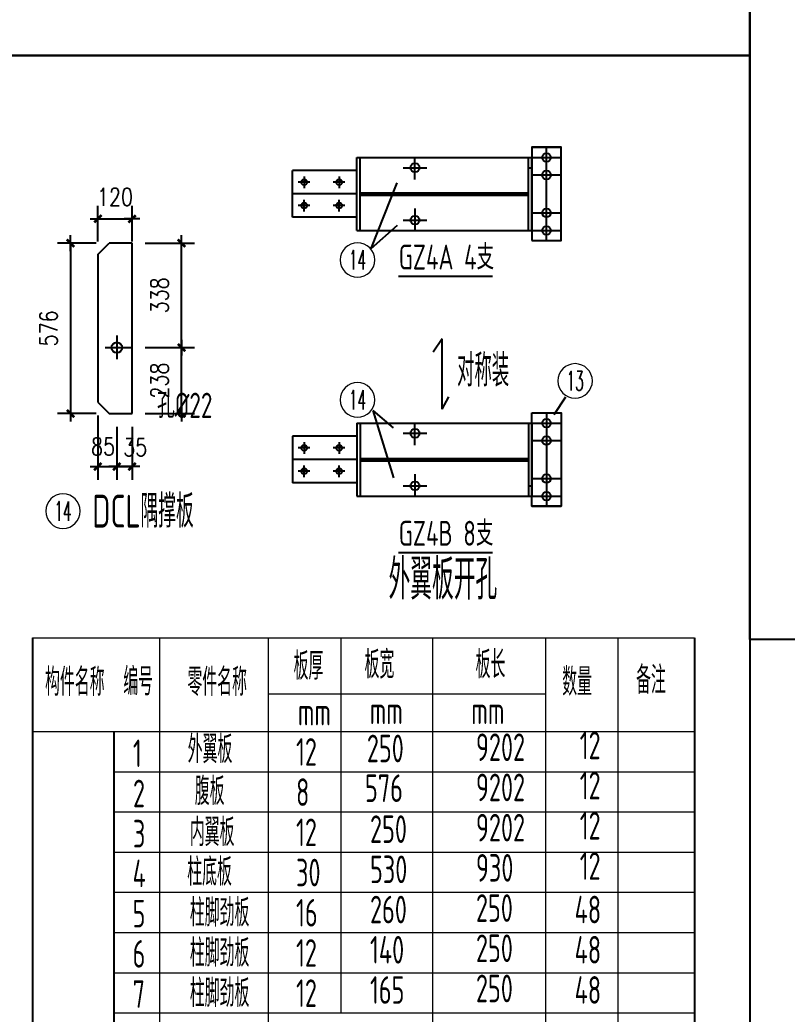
# Model space of a CAD drawing. Header units: millimetres. Extents: x 2451220 to 4527627, y -5186613 to -1639140.
# Drawn here: x 2494973 to 2500226, y -1743738 to -1736927 of the extents above; entities that cross this region are included whole.
import ezdxf
from ezdxf.enums import TextEntityAlignment as Align

# ---------------------------------------------------------------- set-up
doc = ezdxf.new("R2010")
doc.units = ezdxf.units.MM
doc.header["$LTSCALE"] = 1000
doc.header["$PDMODE"] = 34
doc.layers.add('钢架', color=7, linetype='Continuous', lineweight=25)
doc.styles.add('COMPLEX', font='COMPLEX')
doc.styles.add('DIM_FONT', font='simplex.shx', dxfattribs={"width": 0.8, "bigfont": 'hztxt.shx'})
doc.styles.add('hz', font='gbenor.shx', dxfattribs={"width": 0.75, "height": 100, "bigfont": 'gbcbig.shx'})
doc.styles.add('TSSD_Label', font='Tssdeng.shx', dxfattribs={"width": 0.7, "bigfont": 'hztxt.shx'})
doc.dimstyles.new('WGH(2)', dxfattribs={"dimscale": 1.2, "dimtxt": 100, "dimasz": 0.5, "dimexe": 75, "dimexo": 75, "dimgap": 75, "dimtad": 1, "dimdec": 0, "dimlfac": 0.5, "dimzin": 0, "dimdsep": 46, "dimtxsty": 'DIM_FONT', "dimblk1": '_DIMX', "dimblk2": '_DIMX', "dimsah": 1, "dimcen": 0.09, "dimclrd": 3, "dimclre": 3, "dimclrt": 7, "dimadec": 0, "dimazin": 0, "dimtfac": 1, "dimtdec": 0, "dimtix": 1, "dimtmove": 2, "dimatfit": 3, "dimldrblk": '_DIMX', "dimfxl": 1, "dimtolj": 1, "dimtzin": 0, "dimarcsym": 0})

# ---------------------------------------------------------------- blocks, each defined once
blk = doc.blocks.new('_DIMX')
blk.add_line((-150, 0), (150, 0))
at = {"const_width": 50}
blk.add_lwpolyline([(-70, -70), (70, 70)], dxfattribs=at)
blk = doc.blocks.new('*D427')
at = {"color": 3, "lineweight": -2}
for p, q in [((2495494.8, -1738456.4), (2495229.2, -1738456.4)), ((2495319.2, -1738456.8), (2495319.2, -1739623.5)), ((2495494.8, -1739623.9), (2495229.2, -1739623.9))]:
    blk.add_line(p, q, dxfattribs=at)
at = {"layer": 'Defpoints', "color": 0}
for p in [(2495584.8, -1738456.4), (2495319.2, -1739623.9), (2495584.8, -1739623.9)]:
    blk.add_point(p, dxfattribs=at)
at = {"color": 3, "lineweight": -2, "xscale": 0.36, "yscale": 0.36, "zscale": 0.36}
for p, rotation in [((2495319.2, -1738456.4), 90), ((2495319.2, -1739623.9), 270)]:
    blk.add_blockref('_DIMX', p, dxfattribs=dict(at, rotation=rotation))
at = {"color": 7, "insert": (2495169.2, -1739040.2), "char_height": 120, "attachment_point": 5, "rotation": 90, "style": 'DIM_FONT'}
blk.add_mtext('\\A1;576', dxfattribs=at)
blk = doc.blocks.new('*D2021')
at = {"color": 3, "lineweight": -2}
for p, q in [((2495506.8, -1738444.4), (2495506.8, -1738199.5)), ((2495740.8, -1738444.4), (2495740.8, -1738199.5)), ((2495506.5, -1738289.5), (2495506.1, -1738289.5)), ((2495506.8, -1738289.5), (2495740.8, -1738289.5)), ((2495741.2, -1738289.5), (2495741.6, -1738289.5))]:
    blk.add_line(p, q, dxfattribs=at)
at = {"layer": 'Defpoints', "color": 0}
for p in [(2495740.8, -1738289.5), (2495506.8, -1738534.4), (2495740.8, -1738534.4)]:
    blk.add_point(p, dxfattribs=at)
at = {"color": 3, "lineweight": -2, "xscale": 0.36, "yscale": 0.36, "zscale": 0.36}
blk.add_blockref('_DIMX', (2495506.8, -1738289.5), dxfattribs=at)
at = {"color": 3, "lineweight": -2, "xscale": 0.36, "yscale": 0.36, "zscale": 0.36, "rotation": 180}
blk.add_blockref('_DIMX', (2495740.8, -1738289.5), dxfattribs=at)
at = {"color": 7, "insert": (2495623.8, -1738139.5), "char_height": 120, "attachment_point": 5, "style": 'DIM_FONT'}
blk.add_mtext('\\A1;120', dxfattribs=at)
blk = doc.blocks.new('*D2022')
at = {"color": 3, "lineweight": -2}
for p, q in [((2495506.8, -1739635.9), (2495506.8, -1740076.8)), ((2495636.8, -1739713.9), (2495636.8, -1740076.8)), ((2495506.5, -1739986.8), (2495506.1, -1739986.8)), ((2495506.8, -1739986.8), (2495636.8, -1739986.8)), ((2495637.2, -1739986.8), (2495637.6, -1739986.8))]:
    blk.add_line(p, q, dxfattribs=at)
at = {"layer": 'Defpoints', "color": 0}
for p in [(2495506.8, -1739545.9), (2495636.8, -1739623.9), (2495636.8, -1739986.8)]:
    blk.add_point(p, dxfattribs=at)
at = {"color": 3, "lineweight": -2, "xscale": 0.36, "yscale": 0.36, "zscale": 0.36}
blk.add_blockref('_DIMX', (2495506.8, -1739986.8), dxfattribs=at)
at = {"color": 3, "lineweight": -2, "xscale": 0.36, "yscale": 0.36, "zscale": 0.36, "rotation": 180}
blk.add_blockref('_DIMX', (2495636.8, -1739986.8), dxfattribs=at)
at = {"color": 7, "insert": (2495542.2, -1739849.1), "char_height": 120, "attachment_point": 5, "style": 'DIM_FONT'}
blk.add_mtext('\\A1;85', dxfattribs=at)
blk = doc.blocks.new('*D428')
at = {"color": 3, "lineweight": -2}
for p, q in [((2495636.8, -1739713.9), (2495636.8, -1740076.8)), ((2495740.8, -1739713.9), (2495740.8, -1740076.8)), ((2495636.5, -1739986.8), (2495636.1, -1739986.8)), ((2495636.8, -1739986.8), (2495740.8, -1739986.8)), ((2495741.2, -1739986.8), (2495741.6, -1739986.8))]:
    blk.add_line(p, q, dxfattribs=at)
at = {"layer": 'Defpoints', "color": 0}
for p in [(2495636.8, -1739623.9), (2495740.8, -1739623.9), (2495740.8, -1739986.8)]:
    blk.add_point(p, dxfattribs=at)
at = {"color": 3, "lineweight": -2, "xscale": 0.36, "yscale": 0.36, "zscale": 0.36}
blk.add_blockref('_DIMX', (2495636.8, -1739986.8), dxfattribs=at)
at = {"color": 3, "lineweight": -2, "xscale": 0.36, "yscale": 0.36, "zscale": 0.36, "rotation": 180}
blk.add_blockref('_DIMX', (2495740.8, -1739986.8), dxfattribs=at)
at = {"color": 7, "insert": (2495762.5, -1739854.5), "char_height": 120, "attachment_point": 5, "style": 'DIM_FONT'}
blk.add_mtext('\\A1;35', dxfattribs=at)
blk = doc.blocks.new('*D2023')
at = {"color": 3, "lineweight": -2}
for p, q in [((2495830.8, -1739171.6), (2496169.2, -1739171.6)), ((2496079.2, -1739623.5), (2496079.2, -1739172)), ((2495830.8, -1739623.9), (2496169.2, -1739623.9))]:
    blk.add_line(p, q, dxfattribs=at)
at = {"layer": 'Defpoints', "color": 0}
for p in [(2495740.8, -1739171.6), (2496079.2, -1739171.6), (2495740.8, -1739623.9)]:
    blk.add_point(p, dxfattribs=at)
at = {"color": 3, "lineweight": -2, "xscale": 0.36, "yscale": 0.36, "zscale": 0.36}
for p, rotation in [((2496079.2, -1739171.6), 90), ((2496079.2, -1739623.9), 270)]:
    blk.add_blockref('_DIMX', p, dxfattribs=dict(at, rotation=rotation))
at = {"color": 7, "insert": (2495929.2, -1739397.8), "char_height": 120, "attachment_point": 5, "rotation": 90, "style": 'DIM_FONT'}
blk.add_mtext('\\A1;238', dxfattribs=at)
blk = doc.blocks.new('*D2024')
at = {"color": 3, "lineweight": -2}
for p, q in [((2495830.8, -1738456.4), (2496169.2, -1738456.4)), ((2496079.2, -1739171.2), (2496079.2, -1738456.8)), ((2495830.8, -1739171.6), (2496169.2, -1739171.6))]:
    blk.add_line(p, q, dxfattribs=at)
at = {"layer": 'Defpoints', "color": 0}
for p in [(2495740.8, -1738456.4), (2496079.2, -1738456.4), (2495740.8, -1739171.6)]:
    blk.add_point(p, dxfattribs=at)
at = {"color": 3, "lineweight": -2, "xscale": 0.36, "yscale": 0.36, "zscale": 0.36}
for p, rotation in [((2496079.2, -1738456.4), 90), ((2496079.2, -1739171.6), 270)]:
    blk.add_blockref('_DIMX', p, dxfattribs=dict(at, rotation=rotation))
at = {"color": 7, "insert": (2495929.2, -1738814), "char_height": 120, "attachment_point": 5, "rotation": 90, "style": 'DIM_FONT'}
blk.add_mtext('\\A1;338', dxfattribs=at)
blk = doc.blocks.new('轴线标号')
at = {"lineweight": 13}
blk.add_circle((0, 0), 0.5, dxfattribs=at)
at = {"layer": '钢架', "lineweight": 13, "style": 'COMPLEX', "width": 1.041667}
blk.add_attdef('A', text='', height=0.56, dxfattribs=at).set_placement((-0.25, -0.28), (0.25, -0.28), align=Align.FIT)

msp = doc.modelspace()

# ---------------------------------------------------------------- linework, layer by layer
for p, q in [((2498478.8, -1737799.1), (2498678.8, -1737799.1)), ((2498578.8, -1738439.1), (2498578.8, -1737799.1)), ((2497278.8, -1738369.1), (2497278.8, -1737869.1)), ((2497278.8, -1737869.1), (2498478.8, -1737869.1)), ((2497302.8, -1738369.1), (2497302.8, -1737869.1)), ((2497678.1, -1738019.1), (2497678.1, -1737869.1)), ((2498454.8, -1738369.1), (2498454.8, -1737869.1)), ((2498478.8, -1738369.1), (2498478.8, -1737869.1)), ((2498478.8, -1737869.1), (2498678.8, -1737869.1)), ((2498678.8, -1738369.1), (2498678.8, -1737869.1)), ((2497598.1, -1737939.1), (2497758.1, -1737939.1)), ((2498454.8, -1737939.1), (2498478.8, -1737939.1)), ((2496838.8, -1738279.1), (2496838.8, -1737959.1)), ((2497278.8, -1737959.1), (2496838.8, -1737959.1)), ((2496918.8, -1737999.1), (2496918.8, -1738079.1)), ((2497158.8, -1737999.1), (2497158.8, -1738079.1)), ((2498478.8, -1737989.1), (2498678.8, -1737989.1)), ((2496958.8, -1738039.1), (2496878.8, -1738039.1)), ((2497198.8, -1738039.1), (2497118.8, -1738039.1)), ((2497378.4, -1738493.4), (2497557, -1738042.5)), ((2497278.8, -1738119.1), (2496838.8, -1738119.1)), ((2496918.8, -1738239.1), (2496918.8, -1738159.1)), ((2497158.8, -1738239.1), (2497158.8, -1738159.1)), ((2497302.8, -1738111.1), (2498454.8, -1738111.1)), ((2497302.8, -1738119.1), (2498454.8, -1738119.1)), ((2497302.8, -1738127.1), (2498454.8, -1738127.1)), ((2496958.8, -1738199.1), (2496878.8, -1738199.1)), ((2497198.8, -1738199.1), (2497118.8, -1738199.1)), ((2497678.1, -1738219.1), (2497678.1, -1738369.1)), ((2497278.8, -1738279.1), (2496838.8, -1738279.1)), ((2498478.8, -1738249.1), (2498678.8, -1738249.1)), ((2497378.4, -1738493.4), (2497558.4, -1738333.4)), ((2497598.1, -1738299.1), (2497758.1, -1738299.1)), ((2497278.8, -1738369.1), (2498478.8, -1738369.1)), ((2498478.8, -1738369.1), (2498678.8, -1738369.1)), ((2498478.8, -1738369.1), (2498678.8, -1738369.1)), ((2498478.8, -1738439.1), (2498678.8, -1738439.1)), ((2497564.9, -1738682.6), (2498207.8, -1738682.6)), ((2498708.4, -1739511.7), (2498628.4, -1739631.7)), ((2497388.4, -1739601.7), (2497528.4, -1739721.7)), ((2497388.4, -1739601.7), (2497530.8, -1740063)), ((2498478.8, -1739619), (2498678.8, -1739619)), ((2498578.8, -1739619), (2498578.8, -1740259)), ((2497278.8, -1739689), (2497278.8, -1740189)), ((2497278.8, -1739689), (2498478.8, -1739689)), ((2497302.8, -1739689), (2497302.8, -1740189)), ((2497678.1, -1739839), (2497678.1, -1739689)), ((2498454.8, -1739689), (2498454.8, -1740189)), ((2498478.8, -1739689), (2498478.8, -1740189)), ((2498478.8, -1739689), (2498678.8, -1739689)), ((2498478.8, -1739689), (2498678.8, -1739689)), ((2498678.8, -1739689), (2498678.8, -1740189)), ((2496838.8, -1739779), (2496838.8, -1740099)), ((2497278.8, -1739779), (2496838.8, -1739779)), ((2497598.1, -1739759), (2497758.1, -1739759)), ((2496958.8, -1739859), (2496878.8, -1739859)), ((2496918.8, -1739819), (2496918.8, -1739899)), ((2497198.8, -1739859), (2497118.8, -1739859)), ((2497158.8, -1739819), (2497158.8, -1739899)), ((2498478.8, -1739809), (2498678.8, -1739809)), ((2497302.8, -1739931), (2498454.8, -1739931)), ((2497278.8, -1739939), (2496838.8, -1739939)), ((2496918.8, -1740059), (2496918.8, -1739979)), ((2497158.8, -1740059), (2497158.8, -1739979)), ((2497302.8, -1739939), (2498454.8, -1739939)), ((2497302.8, -1739947), (2498454.8, -1739947)), ((2496958.8, -1740019), (2496878.8, -1740019)), ((2497198.8, -1740019), (2497118.8, -1740019)), ((2497678.1, -1740039), (2497678.1, -1740189)), ((2497278.8, -1740099), (2496838.8, -1740099)), ((2497598.1, -1740119), (2497758.1, -1740119)), ((2498454.8, -1740119), (2498478.8, -1740119)), ((2498478.8, -1740069), (2498678.8, -1740069)), ((2497278.8, -1740189), (2498478.8, -1740189)), ((2498478.8, -1740189), (2498678.8, -1740189)), ((2498478.8, -1740259), (2498678.8, -1740259)), ((2497564.9, -1740575), (2498207.8, -1740575)), ((2499592, -1741160.6), (2499592, -1749208.5))]:
    msp.add_line(p, q)
at = {"color": 0}
for p, q in [((2495506.8, -1738534.4), (2495584.8, -1738456.4)), ((2495740.8, -1738456.4), (2495584.8, -1738456.4)), ((2495740.8, -1739623.9), (2495740.8, -1738456.4)), ((2495506.8, -1738534.4), (2495506.8, -1739545.9)), ((2495636.8, -1739087.8), (2495636.8, -1739250.1)), ((2495555.8, -1739171.6), (2495740.8, -1739171.6)), ((2495506.8, -1739545.9), (2495584.8, -1739623.9)), ((2495584.8, -1739623.9), (2495740.8, -1739623.9))]:
    msp.add_line(p, q, dxfattribs=at)
at = {"color": 1}
for p, q in [((2497865.3, -1739112.3), (2497803.2, -1739203.2)), ((2497865.3, -1739592.5), (2497865.3, -1739112.3)), ((2497865.3, -1739592.5), (2497910.4, -1739508.2)), ((2495058.8, -1741160.6), (2495058.8, -1749208.5)), ((2495617.8, -1749208.5), (2495617.8, -1741801.4))]:
    msp.add_line(p, q, dxfattribs=at)
for points in [[(2499972, -1737171.4), (2483552.7, -1737171.4), (2483552.7, -1724214.5), (2499972, -1724214.5)], [(2499972, -1731840), (2512391.4, -1731840), (2512391.4, -1741172.1), (2499972, -1741172.1)], [(2499972, -1750128.4), (2483552.7, -1750128.4), (2483552.7, -1737171.4), (2499972, -1737171.4)], [(2498478.8, -1738439.1), (2498678.8, -1738439.1), (2498678.8, -1737799.1), (2498478.8, -1737799.1)], [(2498478.8, -1739619), (2498678.8, -1739619), (2498678.8, -1740259), (2498478.8, -1740259)]]:
    msp.add_lwpolyline(points, close=True)
for centre, radius in [((2498578.8, -1737869.1), 30), ((2497678.1, -1737939.1), 30), ((2496918.8, -1738039.1), 20), ((2497158.8, -1738039.1), 20), ((2498578.8, -1737989.1), 30), ((2496918.8, -1738199.1), 20), ((2497158.8, -1738199.1), 20), ((2498578.8, -1738249.1), 30), ((2497678.1, -1738299.1), 30), ((2498578.8, -1738369.1), 30), ((2498578.8, -1739689), 30), ((2497678.1, -1739759), 30), ((2498578.8, -1739809), 30), ((2496918.8, -1739859), 20), ((2497158.8, -1739859), 20), ((2496918.8, -1740019), 20), ((2497158.8, -1740019), 20), ((2498578.8, -1740069), 30), ((2497678.1, -1740119), 30), ((2498578.8, -1740189), 30)]:
    msp.add_circle(centre, radius)
at = {"color": 0}
msp.add_circle((2495636.8, -1739171.6), 36.4, dxfattribs=at)
at = {"layer": '钢架', "lineweight": 13}
for p, q in [((2495058.8, -1741160.6), (2499592, -1741160.6)), ((2495929.8, -1741160.6), (2495929.8, -1748608.6)), ((2496673.4, -1741160.6), (2496673.4, -1746814.6)), ((2497169.3, -1741160.6), (2497169.3, -1743729.7)), ((2497798.8, -1741160.6), (2497798.8, -1747092.6)), ((2498572.8, -1741160.6), (2498572.8, -1748608.6)), ((2499068, -1741160.6), (2499068, -1748608.6)), ((2496673.4, -1741543.9), (2498572.8, -1741543.9)), ((2495058.8, -1741801.4), (2499592, -1741801.4)), ((2495617.8, -1742076.8), (2499592, -1742076.8)), ((2495617.8, -1742352.3), (2499592, -1742352.3)), ((2495617.8, -1742627.7), (2499592, -1742627.7)), ((2495617.8, -1742627.7), (2499592, -1742627.7)), ((2495617.8, -1742903.1), (2499592, -1742903.1)), ((2495617.8, -1743178.5), (2499592, -1743178.5)), ((2495617.8, -1743454), (2499592, -1743454)), ((2495617.8, -1743729.4), (2499592, -1743729.4))]:
    msp.add_line(p, q, dxfattribs=at)

# ---------------------------------------------------------------- block references
ref = msp.add_blockref('轴线标号', (2497284.5, -1738571.5), dxfattribs=dict(xscale=-236.1316046467982, yscale=236.1316046467982, zscale=236.1316046469508))
ref.add_attrib('A', '14', dxfattribs={"layer": '钢架', "lineweight": 13, "height": 132.23, "style": 'COMPLEX', "width": 0.604839}).set_placement((2497225.5, -1738637.6), (2497343.5, -1738637.6), align=Align.FIT)
ref = msp.add_blockref('轴线标号', (2498774.5, -1739399.8), dxfattribs=dict(xscale=-236.1316046467982, yscale=236.1316046467982, zscale=236.1316046469508))
ref.add_attrib('A', '13', dxfattribs={"layer": '钢架', "lineweight": 13, "height": 132.23, "style": 'COMPLEX', "width": 0.646552}).set_placement((2498715.5, -1739465.9), (2498833.5, -1739465.9), align=Align.FIT)
ref = msp.add_blockref('轴线标号', (2497284.5, -1739529.8), dxfattribs=dict(xscale=-236.1316046467982, yscale=236.1316046467982, zscale=236.1316046469508))
ref.add_attrib('A', '14', dxfattribs={"layer": '钢架', "lineweight": 13, "height": 132.23, "style": 'COMPLEX', "width": 0.604839}).set_placement((2497225.5, -1739595.9), (2497343.5, -1739595.9), align=Align.FIT)
ref = msp.add_blockref('轴线标号', (2495267.7, -1740292), dxfattribs=dict(xscale=-236.1316046467982, yscale=236.1316046467982, zscale=236.1316046469508))
ref.add_attrib('A', '14', dxfattribs={"layer": '钢架', "lineweight": 13, "height": 132.23, "style": 'COMPLEX', "width": 0.604839}).set_placement((2495208.7, -1740358.1), (2495326.7, -1740358.1), align=Align.FIT)

# ---------------------------------------------------------------- texts
at = {"color": 0, "style": 'TSSD_Label', "width": 0.7}
for s, p in [('GZ4A 4支', (2497566.6, -1738636.9)), ('GZ4B 8支', (2497566.6, -1740529.3))]:
    msp.add_text(s, height=170.7, dxfattribs=at).set_placement(p)
msp.add_text('孔%%C22', height=173.11, dxfattribs=at).set_placement((2496291.1, -1739705.6), align=Align.BOTTOM_RIGHT)
at = {"layer": '钢架', "lineweight": 13, "style": 'hz'}
for s, insert, char_height, width, attachment_point in [('对称装', (2497966.4, -1739439.6), 220.32, 902.923, 7), ('  DCL隅撑板', (2495286.2, -1740179.8), 224.64, 920.627, 1), ('外翼板开孔', (2497497.4, -1740898.9), 275.4, 1128.654, 7), ('板厚', (2496846.8, -1741258.9), 188.86, 774.007, 1), ('板宽', (2497332.6, -1741248.2), 188.86, 774.007, 1), ('板长', (2498092.9, -1741248.2), 188.86, 774.007, 1), ('构件名称', (2495145, -1741368.5), 188.86, 774.007, 1), ('编号', (2495681, -1741365.1), 188.86, 774.007, 1), ('零件名称', (2496119.7, -1741368.5), 188.86, 774.007, 1), ('数量', (2498686.1, -1741366.9), 188.86, 774.007, 1), ('备注', (2499191.8, -1741354.8), 188.86, 774.007, 1), ('mm', (2496875.9, -1741571.4), 188.86, 774.007, 1), ('mm', (2497368.3, -1741562.5), 188.86, 774.007, 1), ('mm', (2498064, -1741562.5), 188.86, 774.007, 1), ('外翼板', (2496121.8, -1741829.5), 188.86, 774.007, 1), ('\\pi400,t600;    250', (2496641.3, -1741823.5), 188.863, 1172.138, 1), ('\\pi400,t600;    9202', (2497388.2, -1741815), 188.863, 1172.138, 1), ('\\pi400,t600;    12', (2498099.1, -1741802.3), 188.863, 1172.138, 1), ('1', (2495747, -1741856.5), 188.9, 774.007, 1), ('\\pi400,t600;    12', (2496156.5, -1741847.2), 188.863, 1172.138, 1), ('腹板', (2496170, -1742115.9), 188.86, 774.007, 1), ('\\pi400,t600;    576', (2496628.6, -1742095.6), 188.863, 1172.138, 1), ('\\pi400,t600;    9202', (2497388.2, -1742090.5), 188.863, 1172.138, 1), ('\\pi400,t600;    12', (2498099.1, -1742077.7), 188.863, 1172.138, 1), ('2', (2495747, -1742131.9), 188.9, 774.007, 1), ('\\pi400,t600;    8', (2496156.5, -1742122.6), 188.863, 1172.138, 1), ('内翼板', (2496136.3, -1742397.7), 188.86, 774.007, 1), ('\\pi400,t600;    250', (2496662.9, -1742376.2), 188.863, 1172.138, 1), ('\\pi400,t600;    9202', (2497388.2, -1742365.9), 188.863, 1172.138, 1), ('\\pi400,t600;    12', (2498099.1, -1742353.1), 188.863, 1172.138, 1), ('3', (2495747, -1742407.3), 188.9, 774.007, 1), ('\\pi400,t600;    12', (2496156.5, -1742398), 188.863, 1172.138, 1), ('柱底板', (2496118.3, -1742669), 188.86, 774.007, 1), ('\\pi400,t600;    530', (2496662.9, -1742651.6), 188.863, 1172.138, 1), ('\\pi400,t600;    930', (2497388.2, -1742641.3), 188.863, 1172.138, 1), ('\\pi400,t600;    12', (2498099.1, -1742628.5), 188.863, 1172.138, 1), ('4', (2495744.3, -1742679.4), 188.9, 774.007, 1), ('\\pi400,t600;    30', (2496156.5, -1742673.4), 188.863, 1172.138, 1), ('\\pi400,t600;    260', (2496662.9, -1742927), 188.863, 1172.138, 1), ('\\pi400,t600;    250', (2497388.2, -1742916.8), 188.863, 1172.138, 1), ('\\pi400,t600;   48', (2498140.5, -1742927), 188.863, 1172.138, 1), ('5', (2495744.3, -1742954.8), 188.9, 774.007, 1), ('柱脚劲板', (2496136.3, -1742948.6), 188.86, 774.007, 1), ('\\pi400,t600;    16', (2496156.5, -1742948.9), 188.863, 1172.138, 1), ('\\pi400,t600;    250', (2497388.2, -1743192.2), 188.863, 1172.138, 1), ('6', (2495744.3, -1743230.2), 188.9, 774.007, 1), ('柱脚劲板', (2496136.3, -1743224), 188.86, 774.007, 1), ('\\pi400,t600;    12', (2496156.5, -1743224.3), 188.863, 1172.138, 1), ('\\pi400,t600;    140', (2496662.9, -1743202.5), 188.863, 1172.138, 1), ('\\pi400,t600;   48', (2498140.5, -1743202.4), 188.863, 1172.138, 1), ('\\pi400,t600;    250', (2497388.2, -1743467.6), 188.863, 1172.138, 1), ('7', (2495744.3, -1743505.7), 188.9, 774.007, 1), ('柱脚劲板', (2496136.3, -1743499.4), 188.86, 774.007, 1), ('\\pi400,t600;    12', (2496156.5, -1743499.7), 188.863, 1172.138, 1), ('\\pi400,t600;    165', (2496662.9, -1743477.9), 188.863, 1172.138, 1), ('\\pi400,t600;   48', (2498140.5, -1743477.8), 188.863, 1172.138, 1)]:
    msp.add_mtext(s, dxfattribs=dict(at, insert=insert, char_height=char_height, width=width, attachment_point=attachment_point))

# ---------------------------------------------------------------- dimensions: what is measured, and where the dimension line sits
at = {"color": 0}
dim = msp.add_linear_dim(base=(2495740.8, -1738289.5), p1=(2495506.8, -1738534.4), p2=(2495740.8, -1738534.4), text='120', dimstyle='WGH(2)', override={"dimasz": 0.3}, dxfattribs=at)
dim.commit()
dim.dimension.update_dxf_attribs({"geometry": '*D2021', "text_midpoint": (2495623.8, -1738139.5)})
for base, p1, p2, text, override, picture, middle in [((2495319.2, -1739623.9), (2495584.8, -1738456.4), (2495584.8, -1739623.9), '576', {"dimtxt": 100, "dimasz": 0.3}, '*D427', (2495169.2, -1739040.2)), ((2496079.2, -1738456.4), (2495740.8, -1739171.6), (2495740.8, -1738456.4), '338', {"dimasz": 0.3}, '*D2024', (2495929.2, -1738814)), ((2496079.2, -1739171.6), (2495740.8, -1739623.9), (2495740.8, -1739171.6), '238', {"dimasz": 0.3}, '*D2023', (2495929.2, -1739397.8))]:
    dim = msp.add_linear_dim(base=base, p1=p1, p2=p2, angle=90, text=text, dimstyle='WGH(2)', override=override, dxfattribs=at)
    dim.commit()
    dim.dimension.update_dxf_attribs({"geometry": picture, "text_midpoint": middle})
for base, p1, p2, text, picture, middle in [((2495636.8, -1739986.8), (2495506.8, -1739545.9), (2495636.8, -1739623.9), '85', '*D2022', (2495542.2, -1739849.1)), ((2495740.8, -1739986.8), (2495636.8, -1739623.9), (2495740.8, -1739623.9), '35', '*D428', (2495762.5, -1739854.5))]:
    dim = msp.add_linear_dim(base=base, p1=p1, p2=p2, text=text, dimstyle='WGH(2)', override={"dimasz": 0.3}, dxfattribs=at)
    dim.commit()
    dim.dimension.update_dxf_attribs({"geometry": picture, "text_midpoint": middle, "dimtype": 160})

doc.saveas('drawing.dxf')
